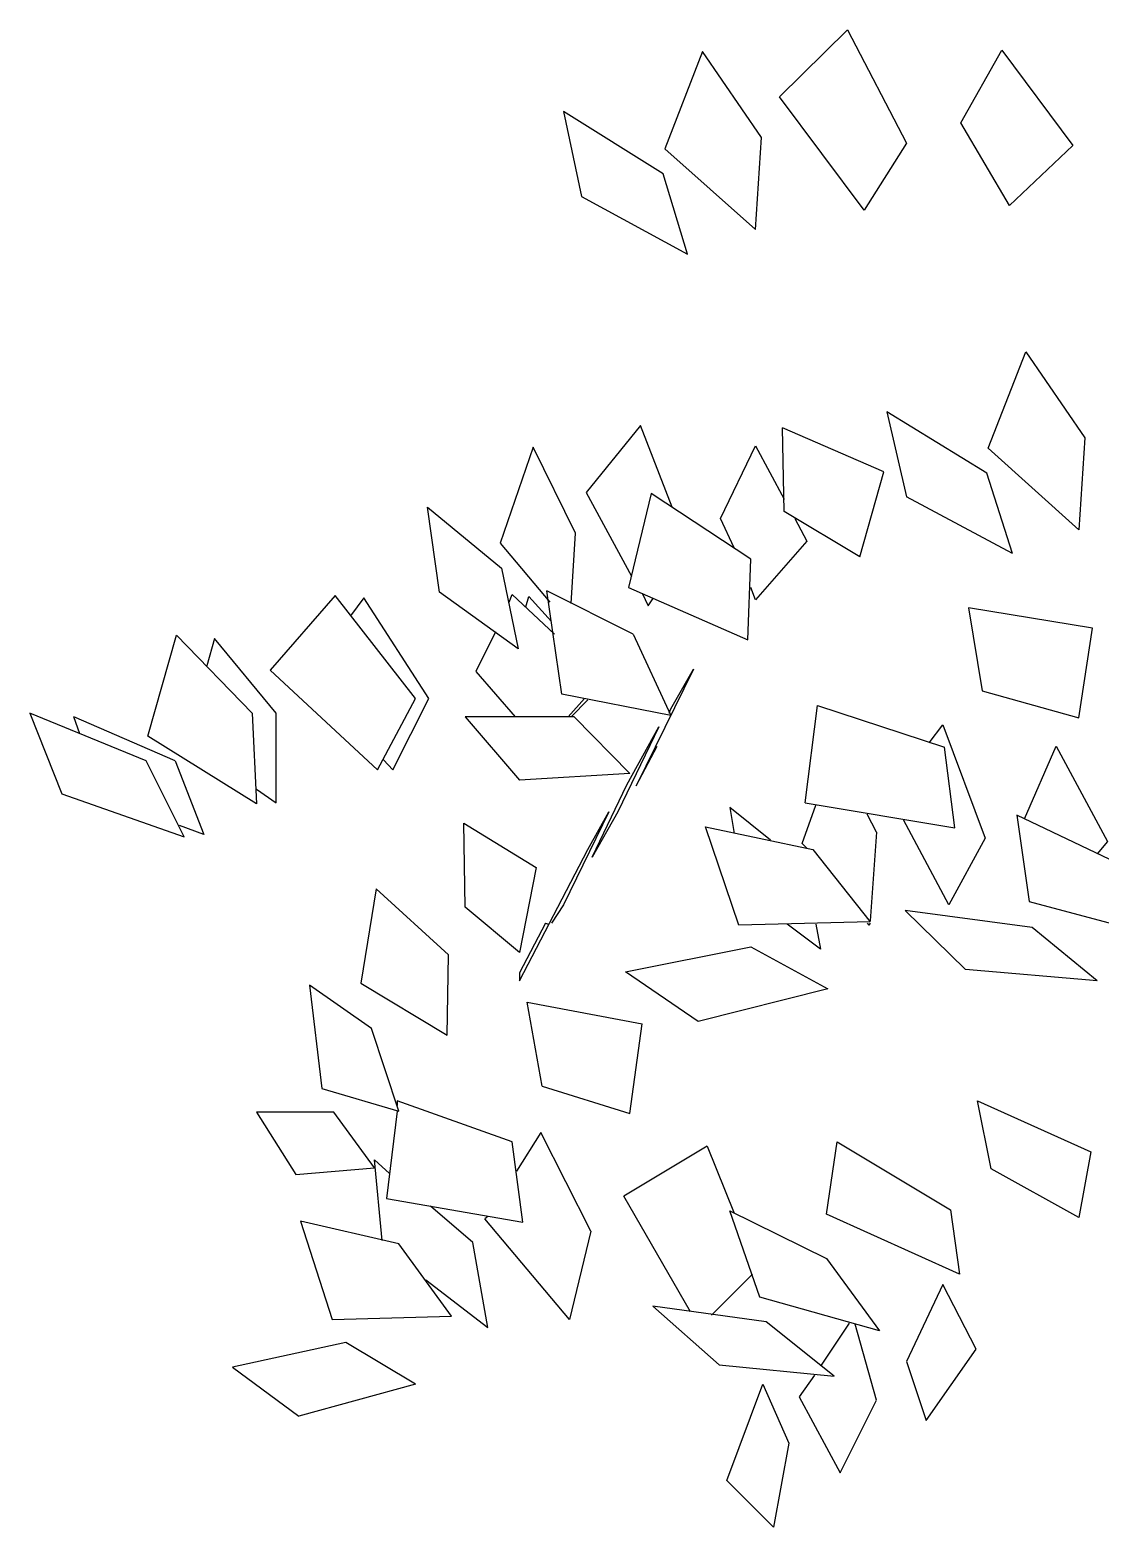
# Model space of a CAD drawing. Header units: millimetres. Extents: x 563079 to 571925, y 2063830 to 2067381.
# Drawn here: x 570970.844 to 570974.212, y 2066584.72 to 2066589.433 of the extents above; entities that cross this region are included whole.
import ezdxf

# ---------------------------------------------------------------- set-up
doc = ezdxf.new("R2010")
doc.units = ezdxf.units.MM
doc.header["$MEASUREMENT"] = 0
doc.layers.add('SO', color=48, linetype='Continuous')

# ---------------------------------------------------------------- blocks, each defined once
blk = doc.blocks.new('fasfsfsdf')
at = {"color": 99, "linetype": 'ByBlock'}
for p, q in [((596101.8894, 2065623.401), (596101.7038, 2065623.0442)), ((596101.8894, 2065623.401), (596102.1034, 2065623.1905)), ((596101.4041, 2065623.3368), (596101.1806, 2065623.0371)), ((596101.5326, 2065623.1084), (596101.4041, 2065623.3368)), ((596102.1605, 2065623.062), (596102.346, 2065623.3332)), ((596102.346, 2065623.3332), (596102.465, 2065623.0264)), ((596101.837, 2065622.8337), (596102.1034, 2065623.1905)), ((596102.4697, 2065622.9479), (596102.7837, 2065623.1441)), ((596102.7837, 2065623.1441), (596102.7266, 2065622.8765)), ((596101.3804, 2065622.848), (596101.5326, 2065623.1084)), ((596101.3804, 2065622.848), (596101.1806, 2065623.0371)), ((596101.7038, 2065623.0442), (596101.837, 2065622.8337)), ((596102.1795, 2065622.7731), (596102.1605, 2065623.062)), ((596102.465, 2065623.0264), (596102.1795, 2065622.7731)), ((596102.3936, 2065622.6946), (596102.4697, 2065622.9479)), ((596102.7266, 2065622.8765), (596102.3936, 2065622.6946)), ((596101.328, 2065622.3877), (596101.1425, 2065622.1166)), ((596101.447, 2065622.0845), (596101.328, 2065622.3877)), ((596101.4517, 2065622.006), (596101.7657, 2065622.1986)), ((596101.7657, 2065622.1986), (596101.7038, 2065621.931)), ((596101.7752, 2065622.0095), (596102.0939, 2065622.1487)), ((596102.0892, 2065621.8847), (596102.0939, 2065622.1487)), ((596102.4412, 2065621.8989), (596102.5411, 2065622.1558)), ((596102.5411, 2065622.1558), (596102.7123, 2065621.9453)), ((596101.1425, 2065622.1166), (596101.1615, 2065621.8276)), ((596101.1615, 2065621.8276), (596101.447, 2065622.0845)), ((596102.1795, 2065622.0916), (596102.0892, 2065621.9239)), ((596102.289, 2065621.8633), (596102.1795, 2065622.0916)), ((596102.7456, 2065621.8169), (596102.8788, 2065622.088)), ((596102.8788, 2065622.088), (596102.9835, 2065621.7848)), ((596101.3708, 2065621.7527), (596101.4517, 2065622.006)), ((596101.8513, 2065621.7419), (596101.7752, 2065622.0095)), ((596102.7123, 2065621.9453), (596102.5696, 2065621.6813)), ((596101.3708, 2065621.7527), (596101.7038, 2065621.931)), ((596102.1938, 2065621.7348), (596102.5078, 2065621.9417)), ((596102.5078, 2065621.9417), (596102.5791, 2065621.6456)), ((596103.2118, 2065621.8989), (596102.9787, 2065621.7063)), ((596103.1738, 2065621.6313), (596103.2118, 2065621.8989)), ((596101.8513, 2065621.7419), (596102.0892, 2065621.8847)), ((596102.0559, 2065621.8633), (596102.0178, 2065621.7919)), ((596102.2461, 2065621.7705), (596102.289, 2065621.8633)), ((596102.7599, 2065621.5957), (596102.7456, 2065621.8169)), ((596102.0178, 2065621.7919), (596102.1795, 2065621.6064)), ((596102.9835, 2065621.7848), (596102.8265, 2065621.5992)), ((596102.2033, 2065621.4815), (596102.1938, 2065621.7348)), ((596102.9787, 2065621.7063), (596102.9264, 2065621.453)), ((596102.1795, 2065621.6064), (596102.1938, 2065621.6456)), ((596102.5791, 2065621.6456), (596102.2033, 2065621.4815)), ((596102.5363, 2065621.6278), (596102.5173, 2065621.5885)), ((596102.5649, 2065621.4993), (596102.836, 2065621.6349)), ((596102.7885, 2065621.3102), (596102.836, 2065621.6349)), ((596102.8122, 2065621.4993), (596102.9454, 2065621.6242)), ((596102.8931, 2065621.6171), (596102.8218, 2065621.5386)), ((596102.9026, 2065621.585), (596102.8931, 2065621.6171)), ((596102.9264, 2065621.453), (596103.1738, 2065621.6313)), ((596102.955, 2065621.5992), (596102.9454, 2065621.6242)), ((596103.2071, 2065621.296), (596103.4116, 2065621.6135)), ((596103.2499, 2065621.296), (596103.502, 2065621.6206)), ((596103.4116, 2065621.6135), (596103.4545, 2065621.5564)), ((596103.502, 2065621.6206), (596103.7066, 2065621.3852)), ((596101.1187, 2065621.5172), (596101.5088, 2065621.5814)), ((596101.5088, 2065621.5814), (596101.466, 2065621.3209)), ((596102.5173, 2065621.5885), (596102.503, 2065621.6099)), ((596101.1615, 2065621.2353), (596101.1187, 2065621.5172)), ((596102.5649, 2065621.4993), (596102.4459, 2065621.2424)), ((596102.9978, 2065621.5065), (596103.0596, 2065621.3816)), ((596103.6876, 2065621.2496), (596103.8826, 2065621.4851)), ((596104.0015, 2065621.4958), (596103.7637, 2065621.2496)), ((596103.8826, 2065621.4851), (596103.9064, 2065621.3994)), ((596104.0919, 2065621.1782), (596104.0015, 2065621.4958)), ((596102.3746, 2065621.3887), (596102.5554, 2065621.0212)), ((596102.4459, 2065621.2639), (596102.3746, 2065621.3887)), ((596103.0596, 2065621.3816), (596102.9359, 2065621.2389)), ((596103.7066, 2065621.3852), (596103.3688, 2065621.0712)), ((596101.466, 2065621.3209), (596101.1615, 2065621.2353)), ((596102.4459, 2065621.2424), (596102.7885, 2065621.3102)), ((596102.7076, 2065621.2924), (596102.7599, 2065621.2389)), ((596102.7694, 2065621.2389), (596102.7171, 2065621.296)), ((596103.3213, 2065621.0712), (596103.2071, 2065621.296)), ((596103.3688, 2065621.0712), (596103.2499, 2065621.296)), ((596101.9845, 2065621.2746), (596101.5849, 2065621.1426)), ((596102.0226, 2065620.9677), (596101.9845, 2065621.2746)), ((596102.4507, 2065621.2496), (596102.4459, 2065621.2639)), ((596102.5744, 2065621.0605), (596102.7504, 2065621.2389)), ((596102.7504, 2065621.2389), (596103.0929, 2065621.2389)), ((596102.7599, 2065621.2389), (596102.7694, 2065621.2389)), ((596103.0929, 2065621.2389), (596102.9217, 2065621.0391)), ((596103.6876, 2065620.9677), (596103.6876, 2065621.2496)), ((596103.7637, 2065621.2496), (596103.7494, 2065620.9642)), ((596104.0063, 2065621.0997), (596104.325, 2065621.2389)), ((596104.0967, 2065621.0997), (596104.463, 2065621.2496)), ((596104.306, 2065621.1854), (596104.325, 2065621.2389)), ((596104.463, 2065621.2496), (596104.3631, 2065620.9963)), ((596101.5897, 2065621.2139), (596101.4565, 2065620.8571)), ((596101.6325, 2065621.1568), (596101.5897, 2065621.2139)), ((596102.484, 2065621.2068), (596102.6124, 2065620.9392)), ((596102.5839, 2065621.0248), (596102.484, 2065621.2068)), ((596101.2329, 2065621.1461), (596101.0711, 2065620.8464)), ((596101.3328, 2065620.9178), (596101.2329, 2065621.1461)), ((596101.5516, 2065620.8892), (596101.5849, 2065621.1426)), ((596102.5554, 2065621.0212), (596102.4888, 2065621.1461)), ((596103.7494, 2065620.9642), (596104.0919, 2065621.1782)), ((596103.3498, 2065621.1033), (596103.3213, 2065621.0712)), ((596104.0063, 2065621.0997), (596103.9159, 2065620.8678)), ((596103.9777, 2065620.8607), (596104.0967, 2065621.0997)), ((596102.5744, 2065621.0605), (596102.9217, 2065621.0391)), ((596102.6933, 2065620.7965), (596102.5839, 2065621.0248)), ((596103.7494, 2065621.0105), (596103.6876, 2065620.9677)), ((596102.0226, 2065620.9677), (596101.5516, 2065620.8892)), ((596102.0321, 2065620.8393), (596101.9893, 2065620.9606)), ((596102.132, 2065620.85), (596102.2604, 2065620.9535)), ((596102.2604, 2065620.9535), (596102.2461, 2065620.8714)), ((596104.3631, 2065620.9963), (596103.9777, 2065620.8607)), ((596101.0426, 2065620.7786), (596101.3566, 2065620.9285)), ((596101.3566, 2065620.9285), (596101.3185, 2065620.6573)), ((596101.5706, 2065620.6466), (596101.7134, 2065620.9142)), ((596101.799, 2065620.875), (596101.8275, 2065620.932)), ((596102.6124, 2065620.9392), (596102.6933, 2065620.7965)), ((596102.7076, 2065620.8214), (596102.641, 2065620.9392)), ((596102.641, 2065620.9392), (596102.7837, 2065620.6466)), ((596101.799, 2065620.875), (596101.818, 2065620.5967)), ((596102.3365, 2065620.8928), (596101.9988, 2065620.8214)), ((596102.2319, 2065620.5824), (596102.3365, 2065620.8928)), ((596103.0977, 2065620.9035), (596102.8693, 2065620.7644)), ((596103.0929, 2065620.6395), (596103.0977, 2065620.9035)), ((596103.9159, 2065620.8678), (596103.992, 2065620.8964)), ((596101.0711, 2065620.8464), (596101.1044, 2065620.8072)), ((596101.4565, 2065620.8571), (596101.5706, 2065620.6466)), ((596101.9988, 2065620.8214), (596101.818, 2065620.5931)), ((596102.0178, 2065620.825), (596102.0321, 2065620.8393)), ((596102.9217, 2065620.4076), (596102.7076, 2065620.8214)), ((596102.8693, 2065620.7644), (596102.9217, 2065620.4968)), ((596103.1452, 2065620.4896), (596103.3736, 2065620.6966)), ((596103.3736, 2065620.6966), (596103.4212, 2065620.4004)), ((596101.3185, 2065620.6573), (596100.9189, 2065620.5503)), ((596101.309, 2065620.5753), (596101.7086, 2065620.6288)), ((596101.7086, 2065620.6288), (596101.5183, 2065620.4433)), ((596102.7837, 2065620.6466), (596102.8218, 2065620.5895)), ((596102.9217, 2065620.4968), (596103.0929, 2065620.6395)), ((596101.818, 2065620.5931), (596102.2319, 2065620.5824)), ((596101.818, 2065620.5895), (596101.8228, 2065620.5824)), ((596101.8275, 2065620.5895), (596101.8228, 2065620.5824)), ((596101.9893, 2065620.586), (596101.975, 2065620.5075)), ((596101.975, 2065620.5075), (596102.0796, 2065620.586)), ((596102.8408, 2065620.5895), (596102.8313, 2065620.586)), ((596102.8408, 2065620.5895), (596102.9217, 2065620.4326)), ((596101.1044, 2065620.4076), (596101.309, 2065620.5753)), ((596102.1938, 2065620.5146), (596101.9512, 2065620.3826)), ((596102.5887, 2065620.4361), (596102.1938, 2065620.5146)), ((596103.15, 2065620.2363), (596103.1452, 2065620.4896)), ((596101.1044, 2065620.4076), (596101.5183, 2065620.4433)), ((596102.3603, 2065620.2791), (596102.5887, 2065620.4361)), ((596102.9217, 2065620.4326), (596102.9217, 2065620.4076)), ((596103.4212, 2065620.4004), (596103.15, 2065620.2363)), ((596103.3879, 2065620.2577), (596103.5829, 2065620.3933)), ((596103.5829, 2065620.3933), (596103.5448, 2065620.0686)), ((596101.9512, 2065620.3826), (596102.3603, 2065620.2791)), ((596102.8979, 2065620.3398), (596102.5363, 2065620.272)), ((596102.8503, 2065620.0758), (596102.8979, 2065620.3398)), ((596102.5744, 2065619.9901), (596102.5363, 2065620.272)), ((596103.3022, 2065619.9973), (596103.3879, 2065620.2577)), ((596102.8503, 2065620.0758), (596102.5744, 2065619.9901)), ((596103.5448, 2065620.0686), (596103.3022, 2065619.9973)), ((596101.4803, 2065620.0294), (596101.1235, 2065619.8688)), ((596101.4374, 2065619.8153), (596101.4803, 2065620.0294)), ((596102.9454, 2065619.9009), (596103.307, 2065620.0294)), ((596103.307, 2065620.0294), (596103.307, 2065620.0151)), ((596103.307, 2065619.9973), (596103.3403, 2065619.7226)), ((596103.3783, 2065619.8189), (596103.5068, 2065619.9937)), ((596103.5068, 2065619.9937), (596103.7494, 2065619.9937)), ((596103.7494, 2065619.9937), (596103.6257, 2065619.7975)), ((596102.6981, 2065619.6191), (596102.8551, 2065619.9295)), ((596102.8551, 2065619.9295), (596102.9312, 2065619.8082)), ((596101.9227, 2065619.9009), (596101.5659, 2065619.6869)), ((596101.956, 2065619.6726), (596101.9227, 2065619.9009)), ((596102.3318, 2065619.8867), (596102.2461, 2065619.6762)), ((596102.3318, 2065619.8867), (596102.5934, 2065619.7297)), ((596102.9121, 2065619.6476), (596102.9454, 2065619.9009)), ((596101.1235, 2065619.8688), (596101.1615, 2065619.6619)), ((596103.3783, 2065619.8439), (596103.3308, 2065619.801)), ((596103.3546, 2065619.5905), (596103.3783, 2065619.8439)), ((596101.1615, 2065619.6619), (596101.4374, 2065619.8153)), ((596103.6257, 2065619.7975), (596103.3783, 2065619.8189)), ((596102.3841, 2065619.3658), (596102.5934, 2065619.7297)), ((596101.5659, 2065619.6869), (596101.5373, 2065619.4835)), ((596102.2604, 2065619.6833), (596101.956, 2065619.5335)), ((596102.1653, 2065619.4121), (596102.2604, 2065619.6833)), ((596103.3403, 2065619.7226), (596102.9121, 2065619.6476)), ((596103.0691, 2065619.5834), (596103.2023, 2065619.6976)), ((596101.5373, 2065619.4835), (596101.956, 2065619.6726)), ((596102.7647, 2065619.3408), (596103.0311, 2065619.6583)), ((596103.0216, 2065619.6655), (596103.0311, 2065619.6583)), ((596103.3022, 2065619.5798), (596103.6114, 2065619.6512)), ((596103.6114, 2065619.6512), (596103.5115, 2065619.3408)), ((596102.6981, 2065619.6191), (596102.7647, 2065619.3408)), ((596103.0216, 2065619.3158), (596103.0691, 2065619.5834)), ((596103.1357, 2065619.3515), (596103.3022, 2065619.5798)), ((596101.956, 2065619.5335), (596101.7895, 2065619.3051)), ((596101.485, 2065619.248), (596101.5897, 2065619.4514)), ((596101.5897, 2065619.4514), (596101.7038, 2065619.2088)), ((596102.1891, 2065619.4835), (596102.3175, 2065619.3551)), ((596103.2166, 2065619.4657), (596103.0216, 2065619.3158)), ((596101.7895, 2065619.3051), (596102.1653, 2065619.4121)), ((596102.1462, 2065619.3337), (596102.503, 2065619.3836)), ((596102.503, 2065619.3836), (596102.2937, 2065619.1981)), ((596103.5115, 2065619.3408), (596103.1357, 2065619.3515)), ((596101.799, 2065619.0875), (596101.8656, 2065619.3265)), ((596101.8846, 2065619.3301), (596101.975, 2065619.1945)), ((596101.9322, 2065619.1624), (596102.1462, 2065619.3337)), ((596103.2499, 2065619.1374), (596103.4687, 2065619.2694)), ((596103.4687, 2065619.2694), (596103.8255, 2065619.1909)), ((596101.642, 2065619.0233), (596101.485, 2065619.248)), ((596101.7038, 2065619.2088), (596101.642, 2065619.0233)), ((596102.2937, 2065619.1981), (596101.9322, 2065619.1624)), ((596101.994, 2065619.166), (596102.0416, 2065619.0982)), ((596103.8255, 2065619.1909), (596103.6162, 2065619.0375)), ((596102.1558, 2065619.1374), (596102.0749, 2065618.9519)), ((596102.2699, 2065618.8342), (596102.1558, 2065619.1374)), ((596103.2499, 2065619.1374), (596103.6162, 2065619.0375)), ((596101.9131, 2065618.8591), (596101.799, 2065619.0875)), ((596102.0416, 2065619.0982), (596101.9131, 2065618.8591)), ((596102.0749, 2065618.9519), (596102.1225, 2065618.6879)), ((596102.1225, 2065618.6879), (596102.2699, 2065618.8342))]:
    blk.add_line(p, q, dxfattribs=at)

msp = doc.modelspace()

# ---------------------------------------------------------------- block references
at = {"layer": 'SO', "color": 4, "xscale": -1, "rotation": 359.9999999988938}
msp.add_blockref('fasfsfsdf', (1167075.30683, 966.03247), dxfattribs=at)

doc.saveas('drawing.dxf')
